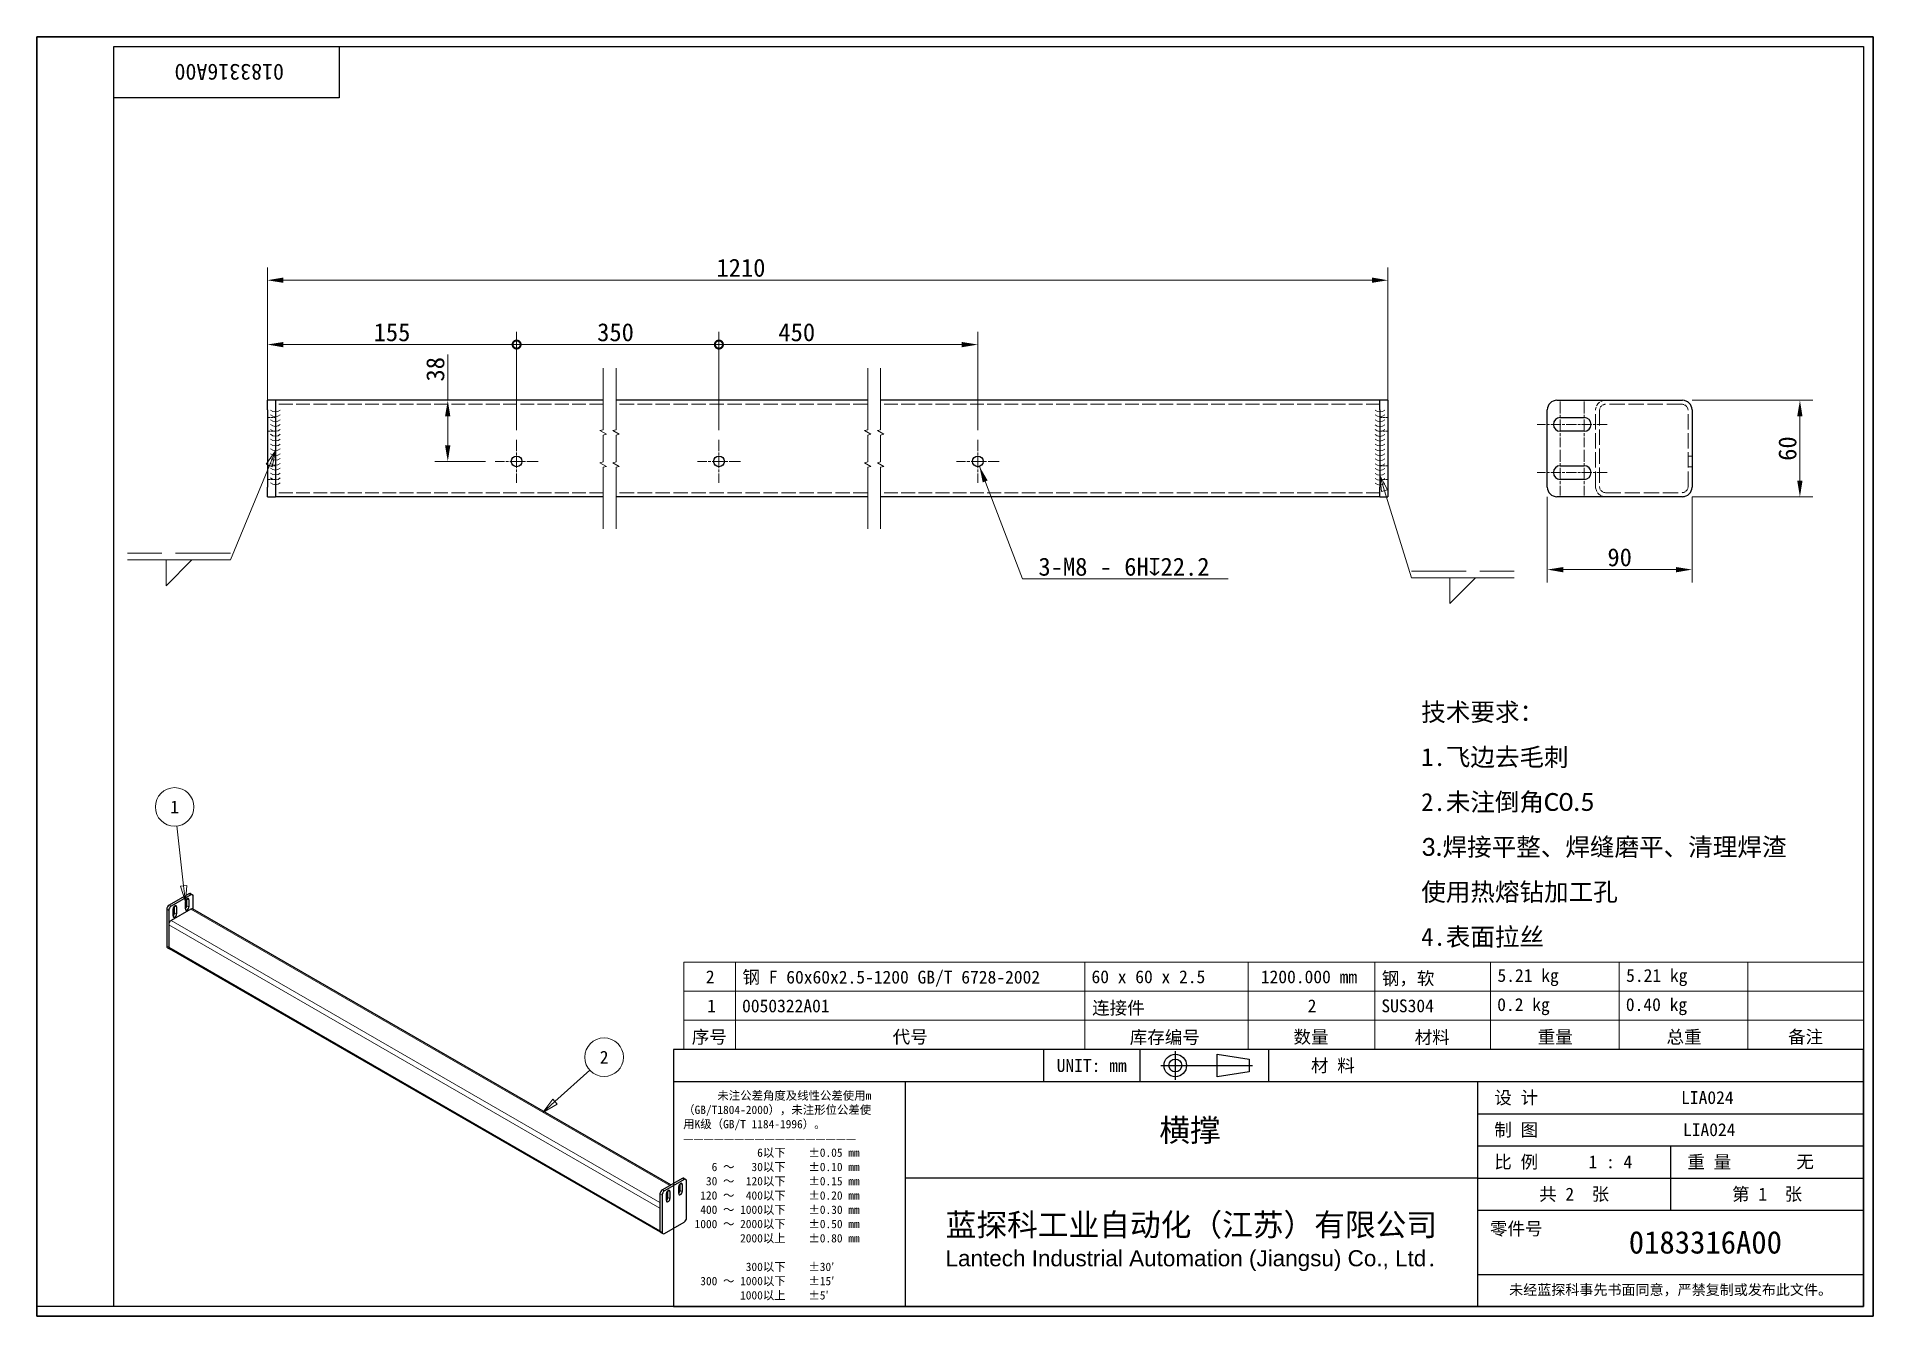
# Model space of a CAD drawing. Header units: millimetres. Extents: x 24 to 1166, y 22 to 818.
import ezdxf
from ezdxf.enums import TextEntityAlignment as Align

# ---------------------------------------------------------------- set-up
doc = ezdxf.new("R2010")
doc.units = ezdxf.units.MM
doc.header["$LTSCALE"] = 4
doc.linetypes.add('CHAIN', pattern=[0.3543, 0.2362, -0.0295, 0.0591, -0.0295])
doc.linetypes.add('DASHED', pattern=[0.2067, 0.1654, -0.0413])
for name, color, linetype, lineweight in [('1', 7, 'Continuous', 18), ('可见 (ISO)', 7, 'Continuous', 25), ('可见窄的 (ISO)', 7, 'Continuous', 18), ('图框 (ISO)', 7, 'Continuous', 35), ('标题 (ISO)', 7, 'Continuous', 25)]:
    doc.layers.add(name, color=color, linetype=linetype, lineweight=lineweight)
for name, color, linetype, lineweight, true_color in [('中心标记 (ISO)', 1, 'CHAIN', 18, 0xff0000), ('尺寸 (ISO)', 7, 'Continuous', 18, 0x008000), ('折线 (ISO)', 7, 'Continuous', 18, 0x008000), ('符号 (ISO)', 7, 'Continuous', 18, 0x008000), ('隐藏 (ISO)', 5, 'DASHED', 18, 0x0000ff)]:
    doc.layers.add(name, color=color, linetype=linetype, lineweight=lineweight, true_color=true_color)
doc.styles.add('文本样式164', font='SimSun.ttf')
doc.styles.add('文本样式165', font='SimSun.ttf')
doc.styles.add('文本样式74', font='SimSun.ttf')
doc.styles.add('最新国标', font='simfang.ttf')
doc.styles.add('注释文本 (ISO)', font='simfang.ttf')
doc.dimstyles.new('默认 (GB)', dxfattribs={"dimscale": 4, "dimtxt": 2.8, "dimasz": 2.5, "dimexe": 2, "dimexo": 1.5, "dimgap": 0.5, "dimtad": 1, "dimtoh": 1, "dimdsep": 46, "dimtxsty": '最新国标', "dimcen": 0.09, "dimdle": 10, "dimclrd": 256, "dimclre": 256, "dimclrt": 256, "dimaunit": 1, "dimadec": 3, "dimazin": 2, "dimtfac": 0.535714, "dimtdec": 3, "dimtmove": 0, "dimatfit": 3, "dimfxl": 0, "dimtolj": 1, "dimlwd": -1, "dimlwe": -1, "dimarcsym": 0})
doc.dimstyles.new('默认 (GB)$7', dxfattribs={"dimscale": 4, "dimtxt": 2.8, "dimasz": 2.5, "dimexe": 2, "dimexo": 1.5, "dimgap": 0.5, "dimtad": 1, "dimtoh": 1, "dimdsep": 46, "dimtxsty": '最新国标', "dimcen": 0.09, "dimdle": 10, "dimclrd": 256, "dimclre": 256, "dimclrt": 256, "dimaunit": 1, "dimadec": 3, "dimazin": 2, "dimtfac": 0.535714, "dimtdec": 3, "dimtmove": 0, "dimatfit": 3, "dimfxl": 0, "dimtolj": 1, "dimlwd": -1, "dimlwe": -1, "dimarcsym": 0})

# ---------------------------------------------------------------- blocks, each defined once
blk = doc.blocks.new('图框 最新国标')
at = {"layer": '图框 (ISO)'}
for p, q in [((6, 7), (6, 204.5)), ((6, 204.5), (291.5, 204.5)), ((291.5, 204.5), (291.5, 5.5)), ((6, 7), (6, 5.5)), ((6, 7), (6, 5.5)), ((291.5, 5.5), (6, 5.5))]:
    blk.add_line(p, q, dxfattribs=at)
at = {"layer": '图框 (ISO)', "color": 7, "linetype": 'Continuous', "lineweight": 25}
for p, q in [((18, 203), (290, 203)), ((18, 7), (18, 203)), ((18, 203), (290, 203)), ((53, 203), (53, 195)), ((290, 203), (290, 7)), ((290, 203), (290, 7)), ((53, 195), (18, 195)), ((290, 7), (6, 7)), ((290, 7), (18, 7))]:
    blk.add_line(p, q, dxfattribs=at)
at = {"layer": '图框 (ISO)', "style": '文本样式74'}
blk.add_attdef('零件代号_001', (44.43, 200.25), '', height=2.5, rotation=180, dxfattribs=at)
blk = doc.blocks.new('标题栏 最新国标')
at = {"layer": '标题 (ISO)'}
for p, q in [((381.98, -183.84), (196.98, -183.84)), ((196.98, -183.84), (196.98, -223.84)), ((254.48, -183.84), (254.48, -188.84)), ((269.48, -183.84), (269.48, -188.84)), ((281.48, -188.09), (281.48, -184.59)), ((281.48, -184.59), (286.48, -185.34)), ((286.48, -185.34), (286.48, -187.34)), ((289.48, -183.84), (289.48, -188.84)), ((381.98, -223.84), (381.98, -183.84)), ((383.48, -183.84), (383.48, -225.34)), ((286.48, -187.34), (281.48, -188.09)), ((196.98, -188.84), (381.98, -188.84)), ((232.98, -188.84), (232.98, -223.84)), ((321.98, -188.84), (321.98, -223.84)), ((321.98, -193.84), (381.98, -193.84)), ((321.98, -198.84), (381.98, -198.84)), ((351.98, -198.84), (351.98, -208.84)), ((321.98, -203.84), (232.98, -203.84)), ((321.98, -203.84), (381.98, -203.84)), ((321.98, -208.84), (381.98, -208.84)), ((321.98, -218.84), (381.98, -218.84)), ((196.98, -223.84), (381.98, -223.84)), ((383.48, -225.34), (196.98, -225.34))]:
    blk.add_line(p, q, dxfattribs=at)
at = {"layer": '标题 (ISO)', "linetype": 'CHAIN', "ltscale": 5.000333}
blk.add_line((274.98, -184.09), (274.98, -188.59), dxfattribs=at)
at = {"layer": '标题 (ISO)', "linetype": 'CHAIN', "ltscale": 15.834605}
blk.add_line((272.73, -186.34), (286.98, -186.34), dxfattribs=at)
at = {"layer": '标题 (ISO)'}
for radius in [1.75, 1]:
    blk.add_circle((274.98, -186.34), radius, dxfattribs=at)
at = {"layer": '1', "style": '文本样式164'}
for s, p in [('UNIT: mm', (261.98, -186.34)), ('材 料', (299.48, -186.34)), ('设 计', (327.98, -191.34)), ('制 图', (327.98, -196.34)), ('比 例', (327.98, -201.34)), ('重 量', (357.98, -201.34)), ('共 2  张', (336.98, -206.34)), ('第 1  张', (366.98, -206.34))]:
    blk.add_text(s, height=2, dxfattribs=at).set_placement(p, align=Align.MIDDLE_CENTER)
at = {"layer": '标题 (ISO)', "style": '注释文本 (ISO)'}
for s, insert, char_height, attachment_point, line_spacing_factor in [('\\fSimSun|b0|i0;{\\H1.3000;      未注公差角度及线性公差使用m\\P}\\fSimSun|b0|i0;{\\H1.3000;（GB/T1804-2000），未注形位公差使\\P}\\fSimSun|b0|i0;{\\H1.3000;用K级（GB/T 1184-1996）。\\P}\\fSimSun|b0|i0;{\\H1.3000;—————————————————\\P}\\fSimSun|b0|i0;{\\H1.3000;             6以下    ±0.05 mm\\P}\\fSimSun|b0|i0;{\\H1.3000;     6 ～   30以下    ±0.10 mm\\P}\\fSimSun|b0|i0;{\\H1.3000;    30 ～  120以下    ±0.15 mm\\P}\\fSimSun|b0|i0;{\\H1.3000;   120 ～  400以下    ±0.20 mm\\P}\\fSimSun|b0|i0;{\\H1.3000;   400 ～ 1000以下    ±0.30 mm\\P}\\fSimSun|b0|i0;{\\H1.3000;  1000 ～ 2000以下    ±0.50 mm\\P}\\fSimSun|b0|i0;{\\H1.3000;          2000以上    ±0.80 mm\\P}\\fSimSun|b0|i0;{\\H1.3000;\\P}\\fSimSun|b0|i0;{\\H1.3000;           300以下    ±30′\\P}\\fSimSun|b0|i0;{\\H1.3000;   300 ～ 1000以下    ±15′\\P}\\fSimSun|b0|i0;{\\H1.3000;          1000以上    ±5′}', (198.48, -206.63), 1.3, 4, 1.023913), ('{\\fMicrosoft YaHei|b0|i0|c134|p34;\\H1.75x;蓝探科工业自动化（江苏）有限公司\\P\\fArial|b0|i0|c0|p34;\\H0.71429x;Lantech Industrial Automation (Jiangsu) Co., Ltd\\fFangSong|b0|i0|c134|p49;.\\H1.15195x; }', (277.48, -213.84), 2, 5, 0.978695)]:
    blk.add_mtext(s, dxfattribs=dict(at, insert=insert, char_height=char_height, attachment_point=attachment_point, line_spacing_factor=line_spacing_factor))
at = {"layer": '标题 (ISO)', "attachment_point": 5, "style": '注释文本 (ISO)'}
for s, insert, char_height in [('\\fFangSong|b0|i0;LIA024', (357.98, -196.34), 2), ('\\fFangSong|b0|i0;零件号', (327.98, -211.84), 2), ('\\fSimSun|b0|i0;{\\H1.6000;未经蓝探科事先书面同意，严禁复制或发布此文件。}', (351.98, -221.34), 1.6)]:
    blk.add_mtext(s, dxfattribs=dict(at, insert=insert, char_height=char_height))
at = {"layer": '标题 (ISO)', "style": '注释文本 (ISO)'}
blk.add_attdef('材料', text='', height=2, dxfattribs=at).set_placement((324.48, -186.34), align=Align.MIDDLE_CENTER)
at = {"layer": '标题 (ISO)'}
for tag, p, height, style in [('设计人_001', (353.61, -192.33), 2, '注释文本 (ISO)'), ('库存编号_001', (272.49, -198.15), 3.5, '文本样式165'), ('视图比例_001', (339.22, -202.33), 2, '注释文本 (ISO)'), ('质量\\P3;_001', (371.53, -202.3), 2, '注释文本 (ISO)'), ('零件代号_001', (345.48, -215.59), 3.5, '文本样式165')]:
    blk.add_attdef(tag, p, '', height=height, dxfattribs=dict(at, style=style))
blk = doc.blocks.new('明细栏')
at = {"layer": '符号 (ISO)'}
for p, q in [((290, 60.58), (106.61, 60.58)), ((106.61, 60.58), (106.61, 51.53)), ((114.61, 60.58), (114.61, 51.53)), ((168.93, 60.58), (168.93, 51.53)), ((194.33, 60.58), (194.33, 51.53)), ((214, 60.58), (214, 51.53)), ((232, 60.58), (232, 51.53)), ((252, 60.58), (252, 51.53)), ((272, 60.58), (272, 51.53)), ((290, 60.58), (290, 51.53)), ((290, 56.05), (106.61, 56.05)), ((290, 51.53), (106.61, 51.53)), ((106.61, 47), (106.61, 51.53)), ((114.61, 47), (114.61, 51.53)), ((168.93, 47), (168.93, 51.53)), ((194.33, 47), (194.33, 51.53)), ((214, 47), (214, 51.53)), ((232, 47), (232, 51.53)), ((252, 47), (252, 51.53)), ((272, 47), (272, 51.53)), ((290, 47), (290, 51.53)), ((290, 47), (106.61, 47))]:
    blk.add_line(p, q, dxfattribs=at)
at = {"layer": '符号 (ISO)', "char_height": 2, "attachment_point": 7, "style": '注释文本 (ISO)'}
for s, insert in [('2', (110.02, 57.3)), ('钢 F 60x60x2.5-1200 GB/T 6728-2002', (115.71, 56.76)), ('60 x 60 x 2.5', (169.97, 57.27)), ('1200.000 mm', (196.29, 57.26)), ('钢，软', (215.1, 56.76)), ('5.21 kg', (233.08, 56.85)), ('5.21 kg', (253.08, 56.85)), ('1', (110.22, 52.77)), ('0050322A01', (115.65, 52.74)), ('连接件', (170.06, 52.23)), ('2', (203.57, 52.78)), ('SUS304', (215.03, 52.75)), ('0.2 kg', (233.04, 52.32)), ('0.40 kg', (253.04, 52.32)), ('序号', (107.83, 47.71)), ('代号', (139.06, 47.73)), ('库存编号', (175.91, 47.66)), ('数量', (201.37, 47.72)), ('材料', (220.21, 47.68)), ('重量', (239.33, 47.78)), ('总重', (259.36, 47.75)), ('备注', (278.25, 47.74))]:
    blk.add_mtext(s, dxfattribs=dict(at, insert=insert))
blk = doc.blocks.new('*D6')
at = {"layer": 'Defpoints', "color": 0, "transparency": 16777216}
for p in [(1047.3, 591.8), (1120.4, 591.8), (1047.3, 531.8)]:
    blk.add_point(p, dxfattribs=at)
at = {"layer": '尺寸 (ISO)', "color": 116, "true_color": 0x00803f, "transparency": 16777216}
for p, q in [((1053.3, 591.8), (1128.4, 591.8)), ((1120.4, 541.8), (1120.4, 581.8)), ((1053.3, 531.8), (1128.4, 531.8))]:
    blk.add_line(p, q, dxfattribs=at)
for points in [[(1118.7, 581.8), (1122, 581.8), (1120.4, 591.8)], [(1118.7, 541.8), (1122, 541.8), (1120.4, 531.8)]]:
    blk.add_solid(points, dxfattribs=at)
at = {"layer": '尺寸 (ISO)', "transparency": 16777216, "insert": (1112.7, 561.8), "char_height": 11.2, "attachment_point": 5, "rotation": 90, "style": '最新国标'}
blk.add_mtext('\\A1;60', dxfattribs=at)
blk = doc.blocks.new('*D7')
at = {"layer": 'Defpoints', "color": 0, "transparency": 16777216}
for p in [(963.3, 537.8), (1053.3, 537.8), (963.3, 486.5)]:
    blk.add_point(p, dxfattribs=at)
at = {"layer": '尺寸 (ISO)', "color": 116, "true_color": 0x00803f, "transparency": 16777216}
for p, q in [((963.3, 531.8), (963.3, 478.5)), ((1053.3, 531.8), (1053.3, 478.5)), ((1043.3, 486.5), (973.3, 486.5))]:
    blk.add_line(p, q, dxfattribs=at)
for points in [[(973.3, 488.1), (973.3, 484.8), (963.3, 486.5)], [(1043.3, 488.1), (1043.3, 484.8), (1053.3, 486.5)]]:
    blk.add_solid(points, dxfattribs=at)
at = {"layer": '尺寸 (ISO)', "transparency": 16777216, "insert": (1008.3, 494.1), "char_height": 11.2, "attachment_point": 5, "style": '最新国标'}
blk.add_mtext('\\A1;90', dxfattribs=at)
blk = doc.blocks.new('引出序号1')
at = {"layer": '符号 (ISO)'}
for p, q in [((86.55, 38.89), (91.98, 43.79)), ((86.22, 39.26), (84.7, 37.21)), ((86.55, 38.89), (84.7, 37.21)), ((84.7, 37.21), (86.89, 38.51)), ((86.89, 38.51), (86.22, 39.26))]:
    blk.add_line(p, q, dxfattribs=at)
at = {"layer": '符号 (ISO)', "flags": 128}
blk.add_lwpolyline([(86.22, 39.26), (84.7, 37.21), (86.89, 38.51), (86.22, 39.26)], dxfattribs=at)
at = {"layer": '符号 (ISO)'}
blk.add_circle((94.2, 45.79), 3, dxfattribs=at)
blk.add_solid([(86.22, 39.26), (84.7, 37.21), (86.89, 38.51), (86.22, 39.26)], dxfattribs=at)
at = {"layer": '符号 (ISO)', "insert": (94.2, 45.79), "char_height": 2, "attachment_point": 5, "style": '注释文本 (ISO)'}
blk.add_mtext('2', dxfattribs=at)
blk = doc.blocks.new('引出序号2')
at = {"layer": '符号 (ISO)'}
for p, q in [((28.83, 72.45), (27.78, 81.75)), ((29.33, 72.5), (28.34, 72.39)), ((28.34, 72.39), (29.12, 69.96)), ((28.83, 72.45), (29.12, 69.96)), ((29.12, 69.96), (29.33, 72.5))]:
    blk.add_line(p, q, dxfattribs=at)
at = {"layer": '符号 (ISO)', "flags": 128}
blk.add_lwpolyline([(28.34, 72.39), (29.12, 69.96), (29.33, 72.5), (28.34, 72.39)], dxfattribs=at)
at = {"layer": '符号 (ISO)'}
blk.add_circle((27.44, 84.72), 3, dxfattribs=at)
blk.add_solid([(28.34, 72.39), (29.12, 69.96), (29.33, 72.5), (28.34, 72.39)], dxfattribs=at)
at = {"layer": '符号 (ISO)', "insert": (27.44, 84.72), "char_height": 2, "attachment_point": 5, "style": '注释文本 (ISO)'}
blk.add_mtext('1', dxfattribs=at)
blk = doc.blocks.new('Caterpillar1')
at = {"layer": '符号 (ISO)'}
for centre, radius in [((43.11, 147.28), 1.12), ((43.11, 146.53), 1.12), ((43.11, 145.77), 1.12), ((43.11, 145.02), 1.13), ((43.11, 144.27), 1.13), ((43.11, 143.51), 1.13), ((43.11, 142.76), 1.13), ((43.11, 142), 1.13), ((43.11, 141.25), 1.12), ((43.11, 140.49), 1.12), ((43.11, 139.74), 1.12), ((43.11, 138.98), 1.12), ((43.11, 138.23), 1.12), ((43.11, 137.47), 1.13), ((43.11, 136.72), 1.13), ((43.11, 135.96), 1.13)]:
    blk.add_arc(centre, radius, 228.1897, 311.8103, dxfattribs=at)
blk = doc.blocks.new('Caterpillar2')
at = {"layer": '符号 (ISO)'}
for centre, radius in [((214.8, 147.28), 1.12), ((214.8, 146.52), 1.12), ((214.8, 145.76), 1.12), ((214.8, 145), 1.13), ((214.8, 144.24), 1.13), ((214.8, 143.48), 1.13), ((214.8, 142.73), 1.12), ((214.8, 141.97), 1.12), ((214.8, 141.21), 1.12), ((214.8, 140.45), 1.12), ((214.8, 139.69), 1.12), ((214.8, 138.93), 1.12), ((214.8, 138.17), 1.12), ((214.8, 137.41), 1.12), ((214.8, 136.65), 1.12), ((214.8, 135.89), 1.12)]:
    blk.add_arc(centre, radius, 228.1897, 311.8103, dxfattribs=at)
blk = doc.blocks.new('焊接符号标识符1')
at = {"layer": '符号 (ISO)'}
for p, q in [((43.11, 140.12), (41.69, 138)), ((42.16, 137.81), (43.11, 140.12)), ((42.62, 137.62), (43.11, 140.12)), ((42.16, 137.81), (36.12, 123.12)), ((41.69, 138), (42.62, 137.62)), ((36.12, 123.12), (20.12, 123.12)), ((26.12, 123.12), (30.12, 123.12)), ((30.12, 123.12), (26.12, 119.12)), ((26.12, 119.12), (26.12, 123.12))]:
    blk.add_line(p, q, dxfattribs=at)
at = {"layer": '符号 (ISO)', "linetype": 'DASHED', "ltscale": 12.901145}
blk.add_line((36.12, 124.17), (20.12, 124.17), dxfattribs=at)
at = {"layer": '符号 (ISO)', "flags": 128}
blk.add_lwpolyline([(42.62, 137.62), (43.11, 140.12), (41.69, 138), (42.62, 137.62)], dxfattribs=at)
at = {"layer": '符号 (ISO)'}
blk.add_solid([(42.62, 137.62), (43.11, 140.12), (41.69, 138), (42.62, 137.62)], dxfattribs=at)
blk = doc.blocks.new('焊接符号标识符2')
at = {"layer": '符号 (ISO)'}
for p, q in [((215.53, 133.89), (214.8, 136.28)), ((216.01, 134.04), (214.8, 136.28)), ((214.8, 136.28), (215.05, 133.75)), ((215.05, 133.75), (216.01, 134.04)), ((215.53, 133.89), (219.69, 120.33)), ((219.69, 120.33), (235.69, 120.33)), ((225.69, 120.33), (229.69, 120.33)), ((229.69, 120.33), (225.69, 116.33)), ((225.69, 116.33), (225.69, 120.33))]:
    blk.add_line(p, q, dxfattribs=at)
at = {"layer": '符号 (ISO)', "linetype": 'DASHED', "ltscale": 12.901145}
blk.add_line((219.69, 121.38), (235.69, 121.38), dxfattribs=at)
at = {"layer": '符号 (ISO)', "flags": 128}
blk.add_lwpolyline([(216.01, 134.04), (214.8, 136.28), (215.05, 133.75), (216.01, 134.04)], dxfattribs=at)
at = {"layer": '符号 (ISO)'}
blk.add_solid([(216.01, 134.04), (214.8, 136.28), (215.05, 133.75), (216.01, 134.04)], dxfattribs=at)
blk = doc.blocks.new('*D14')
at = {"layer": 'Defpoints', "color": 0, "transparency": 16777216}
for p in [(864.2, 666.5), (167.4, 585.8), (864.2, 585.8)]:
    blk.add_point(p, dxfattribs=at)
at = {"layer": '尺寸 (ISO)', "color": 116, "true_color": 0x00803f, "transparency": 16777216}
for p, q in [((167.4, 591.8), (167.4, 674.5)), ((864.2, 591.8), (864.2, 674.5)), ((177.4, 666.5), (854.2, 666.5))]:
    blk.add_line(p, q, dxfattribs=at)
for points in [[(177.4, 668.2), (177.4, 664.9), (167.4, 666.5)], [(854.2, 668.2), (854.2, 664.9), (864.2, 666.5)]]:
    blk.add_solid(points, dxfattribs=at)
at = {"layer": '尺寸 (ISO)', "transparency": 16777216, "insert": (461.9, 674.2), "char_height": 11.2, "attachment_point": 5, "style": '最新国标'}
blk.add_mtext('\\A1;1210', dxfattribs=at)
blk = doc.blocks.new('_DotSmall')
at = {"color": 0, "linetype": 'ByBlock', "const_width": 0.5}
blk.add_lwpolyline([(-0.0625, 0, 1), (0.0625, 0, 1)], format="xyb", close=True, dxfattribs=at)
blk = doc.blocks.new('*D15')
at = {"layer": 'Defpoints', "color": 0, "transparency": 16777216}
for p in [(322.4, 626.5), (167.4, 585.8), (322.4, 567.2)]:
    blk.add_point(p, dxfattribs=at)
at = {"layer": '尺寸 (ISO)', "color": 116, "true_color": 0x00803f, "transparency": 16777216}
for p, q in [((167.4, 591.8), (167.4, 634.5)), ((322.4, 573.2), (322.4, 634.5)), ((177.4, 626.5), (322.4, 626.5))]:
    blk.add_line(p, q, dxfattribs=at)
blk.add_solid([(177.4, 628.1), (177.4, 624.8), (167.4, 626.5)], dxfattribs=at)
at = {"layer": '尺寸 (ISO)', "color": 116, "true_color": 0x00803f, "transparency": 16777216, "xscale": 10, "yscale": 10, "zscale": 10}
blk.add_blockref('_DotSmall', (322.4, 626.5), dxfattribs=at)
at = {"layer": '尺寸 (ISO)', "transparency": 16777216, "insert": (244.9, 634.1), "char_height": 11.2, "attachment_point": 5, "style": '最新国标'}
blk.add_mtext('\\A1;155', dxfattribs=at)
blk = doc.blocks.new('*D17')
at = {"layer": 'Defpoints', "color": 0, "transparency": 16777216}
for p in [(448.2, 626.5), (322.4, 567.2), (448.2, 567.2)]:
    blk.add_point(p, dxfattribs=at)
at = {"layer": '尺寸 (ISO)', "color": 116, "true_color": 0x00803f, "transparency": 16777216}
for p, q in [((322.4, 573.2), (322.4, 634.5)), ((448.2, 573.2), (448.2, 634.5)), ((322.4, 626.5), (448.2, 626.5))]:
    blk.add_line(p, q, dxfattribs=at)
at = {"layer": '尺寸 (ISO)', "color": 116, "true_color": 0x00803f, "transparency": 16777216, "xscale": 10, "yscale": 10, "zscale": 10, "rotation": 180}
blk.add_blockref('_DotSmall', (322.4, 626.5), dxfattribs=at)
at = {"layer": '尺寸 (ISO)', "color": 116, "true_color": 0x00803f, "transparency": 16777216, "xscale": 10, "yscale": 10, "zscale": 10}
blk.add_blockref('_DotSmall', (448.2, 626.5), dxfattribs=at)
at = {"layer": '尺寸 (ISO)', "transparency": 16777216, "insert": (383.9, 634.1), "char_height": 11.2, "attachment_point": 5, "style": '最新国标'}
blk.add_mtext('\\A1;350', dxfattribs=at)
blk = doc.blocks.new('*D18')
at = {"layer": 'Defpoints', "color": 0, "transparency": 16777216}
for p in [(609.2, 626.5), (448.2, 567.2), (609.2, 567.2)]:
    blk.add_point(p, dxfattribs=at)
at = {"layer": '尺寸 (ISO)', "color": 116, "true_color": 0x00803f, "transparency": 16777216}
for p, q in [((448.2, 573.2), (448.2, 634.5)), ((609.2, 573.2), (609.2, 634.5)), ((448.2, 626.5), (599.2, 626.5))]:
    blk.add_line(p, q, dxfattribs=at)
blk.add_solid([(599.2, 628.1), (599.2, 624.8), (609.2, 626.5)], dxfattribs=at)
at = {"layer": '尺寸 (ISO)', "color": 116, "true_color": 0x00803f, "transparency": 16777216, "xscale": 10, "yscale": 10, "zscale": 10, "rotation": 180}
blk.add_blockref('_DotSmall', (448.2, 626.5), dxfattribs=at)
at = {"layer": '尺寸 (ISO)', "transparency": 16777216, "insert": (496.6, 634.1), "char_height": 11.2, "attachment_point": 5, "style": '最新国标'}
blk.add_mtext('\\A1;450', dxfattribs=at)
blk = doc.blocks.new('*D19')
at = {"layer": 'Defpoints', "color": 0, "transparency": 16777216}
for p in [(287.7, 591.8), (279.6, 553.8), (309.1, 553.8)]:
    blk.add_point(p, dxfattribs=at)
at = {"layer": '尺寸 (ISO)', "color": 116, "true_color": 0x00803f, "transparency": 16777216}
for p, q in [((279.6, 591.8), (279.6, 620.3)), ((279.6, 563.8), (279.6, 581.8)), ((303.1, 553.8), (271.6, 553.8))]:
    blk.add_line(p, q, dxfattribs=at)
for points in [[(277.9, 581.8), (281.2, 581.8), (279.6, 591.8)], [(277.9, 563.8), (281.2, 563.8), (279.6, 553.8)]]:
    blk.add_solid(points, dxfattribs=at)
at = {"layer": '尺寸 (ISO)', "transparency": 16777216, "insert": (271.9, 611.1), "char_height": 11.2, "attachment_point": 5, "rotation": 90, "style": '最新国标'}
blk.add_mtext('\\A1;38', dxfattribs=at)

msp = doc.modelspace()

# ---------------------------------------------------------------- linework, layer by layer
at = {"layer": '中心标记 (ISO)', "ltscale": 7.917253}
for p, q in [((971.3154, 591.0943), (971.3154, 562.5943)), ((986.3154, 591.0943), (986.3154, 562.5943)), ((971.3154, 561.0943), (971.3154, 532.5943)), ((986.3154, 561.0943), (986.3154, 532.5943))]:
    msp.add_line(p, q, dxfattribs=at)
at = {"layer": '中心标记 (ISO)', "ltscale": 6.736595}
for p, q in [((981.3154, 576.8443), (957.0654, 576.8443)), ((1000.5654, 576.8443), (976.3154, 576.8443)), ((981.3154, 546.8443), (957.0654, 546.8443)), ((1000.5654, 546.8443), (976.3154, 546.8443))]:
    msp.add_line(p, q, dxfattribs=at)
at = {"layer": '中心标记 (ISO)', "ltscale": 7.402486}
for p, q in [((322.4272, 567.1678), (322.4272, 540.5208)), ((448.2477, 567.1678), (448.2477, 540.5208)), ((609.1946, 567.1678), (609.1946, 540.5208)), ((335.7507, 553.8443), (309.1037, 553.8443)), ((461.5712, 553.8443), (434.9242, 553.8443)), ((622.5181, 553.8443), (595.8711, 553.8443))]:
    msp.add_line(p, q, dxfattribs=at)
at = {"layer": '可见 (ISO)'}
for p, q in [((172.4272, 591.8443), (167.4272, 591.8443)), ((167.4272, 585.8443), (167.4272, 591.8443)), ((167.4272, 585.8443), (167.4272, 537.8443)), ((376.2378, 591.8443), (172.4272, 591.8443)), ((172.4272, 591.8443), (172.4272, 585.8443)), ((172.4272, 585.8443), (172.4272, 537.8443)), ((172.4272, 585.5943), (172.4272, 538.0943)), ((540.7147, 591.8443), (384.2378, 591.8443)), ((859.1946, 591.8443), (548.7147, 591.8443)), ((864.1946, 591.8443), (859.1946, 591.8443)), ((859.1946, 585.8443), (859.1946, 591.8443)), ((859.1946, 585.8443), (859.1946, 537.8443)), ((859.1946, 585.5943), (859.1946, 538.0943)), ((864.1946, 591.8443), (864.1946, 585.8443)), ((864.1946, 585.8443), (864.1946, 537.8443)), ((963.3154, 537.8443), (963.3154, 585.8443)), ((969.3154, 591.8443), (1047.3154, 591.8443)), ((1053.3154, 585.8443), (1053.3154, 537.8443)), ((971.3154, 581.0943), (986.3154, 581.0943)), ((986.3154, 572.5943), (971.3154, 572.5943)), ((971.3154, 551.0943), (986.3154, 551.0943)), ((167.4272, 531.8443), (167.4272, 537.8443)), ((172.4272, 537.8443), (172.4272, 531.8443)), ((859.1946, 531.8443), (859.1946, 537.8443)), ((864.1946, 537.8443), (864.1946, 531.8443)), ((986.3154, 542.5943), (971.3154, 542.5943)), ((167.4272, 531.8443), (172.4272, 531.8443)), ((376.2378, 531.8443), (172.4272, 531.8443)), ((540.7147, 531.8443), (384.2378, 531.8443)), ((859.1946, 531.8443), (548.7147, 531.8443)), ((859.1946, 531.8443), (864.1946, 531.8443)), ((1047.3154, 531.8443), (969.3154, 531.8443)), ((104.8144, 275.1835), (104.8144, 252.2563)), ((106.0872, 274.4486), (106.0872, 251.5214)), ((118.5605, 284.8835), (106.3417, 277.8289)), ((119.8333, 284.1486), (107.6145, 277.0941)), ((119.7697, 275.2937), (107.6782, 268.3127)), ((108.8237, 271.0316), (108.8237, 275.4407)), ((109.7146, 273.0157), (109.7146, 277.1847)), ((110.9874, 276.6899), (110.9874, 272.2808)), ((116.4604, 275.4407), (116.4604, 279.8498)), ((117.3514, 277.4248), (117.3514, 281.5938)), ((118.6242, 281.099), (118.6242, 276.6899)), ((119.6405, 284.9904), (120.9133, 284.2556)), ((418.2621, 103.72), (120.8947, 275.4052)), ((121.3607, 275.1361), (121.3607, 283.2668)), ((106.0872, 265.557), (106.0872, 251.5949)), ((105.2617, 251.2675), (106.5345, 250.5326)), ((411.8235, 74.317), (106.5532, 250.5649)), ((425.3035, 107.7854), (413.0847, 100.7308)), ((426.5763, 107.0505), (414.3575, 99.996)), ((424.0943, 100.3267), (424.0943, 104.4957)), ((425.3671, 104.0009), (425.3671, 99.5918)), ((426.3835, 107.8923), (427.6563, 107.1575)), ((428.1036, 83.2415), (428.1036, 106.1687)), ((411.5573, 98.0854), (411.5573, 75.1582)), ((412.8301, 97.3505), (412.8301, 74.4233)), ((415.5666, 93.9335), (415.5666, 98.3426)), ((416.4576, 95.9176), (416.4576, 100.0866)), ((417.7304, 99.5918), (417.7304, 95.1827)), ((423.2034, 98.3426), (423.2034, 102.7517)), ((424.0943, 100.3528), (423.2034, 100.8672)), ((411.5573, 89.1937), (411.5573, 75.2316)), ((414.3575, 73.5415), (426.5763, 80.596)), ((412.0047, 74.1694), (413.2775, 73.4345))]:
    msp.add_line(p, q, dxfattribs=at)
for centre in [(322.4272, 553.8443), (448.2477, 553.8443), (609.1946, 553.8443)]:
    msp.add_circle(centre, 3.3235, dxfattribs=at)
for centre, radius, start, end in [((969.3154, 585.8443), 6, 90, 180), ((1047.3154, 585.8443), 6, 0, 90), ((971.3154, 576.8443), 4.25, 90, 270), ((986.3154, 576.8443), 4.25, 270, 90), ((971.3154, 546.8443), 4.25, 90, 270), ((986.3154, 546.8443), 4.25, 270, 90), ((969.3154, 537.8443), 6, 180, 270), ((1047.3154, 537.8443), 6, 270, 0)]:
    msp.add_arc(centre, radius, start, end, dxfattribs=at)
for centre, major_axis, start_param, end_param in [((106.3417, 276.0653), (-1.08, -1.8706), 3.926990817, 5.497787144), ((107.6145, 275.3305), (1.08, 1.8706), 0.785398163, 2.35619449), ((109.9056, 276.0653), (0.765, 1.325), 5.497787144, 8.639379797), ((117.5423, 280.4744), (0.765, 1.325), 5.497787144, 8.639379797), ((116.2695, 276.8001), (0.765, 1.325), 4.104390421, 5.497787144), ((117.5423, 276.0653), (-0.765, -1.325), 5.497787144, 8.639379797), ((118.5605, 283.1198), (1.08, 1.8706), 0, 0.785398163), ((119.7697, 273.4566), (1.125, 1.9486), 0, 0.785398163), ((119.8333, 282.385), (1.08, 1.8706), 5.497787144, 7.068583471), ((107.6782, 266.4755), (-1.125, -1.9486), 3.926990817, 5.497787144), ((108.6328, 272.3911), (0.765, 1.325), 4.104390421, 5.497787144), ((109.9056, 271.6562), (-0.765, -1.325), 5.497787144, 8.639379797), ((106.3417, 253.1381), (-1.08, -1.8706), 5.497787144, 6.283185307), ((107.6782, 252.5135), (-1.125, -1.9486), 5.497787144, 6.283185307), ((107.6145, 252.4032), (-1.08, -1.8706), 5.497787144, 6.469243218), ((424.2852, 103.3763), (0.765, 1.325), 5.497787144, 8.639379797), ((425.3035, 106.0217), (1.08, 1.8706), 0, 0.785398163), ((426.5763, 105.2869), (1.08, 1.8706), 5.497787144, 7.068583471), ((413.0847, 98.9672), (-1.08, -1.8706), 3.926990817, 5.497787144), ((414.3575, 98.2323), (1.08, 1.8706), 0.785398163, 2.35619449), ((416.6485, 98.9672), (0.765, 1.325), 5.497787144, 8.639379797), ((415.3757, 95.293), (0.765, 1.325), 4.104390421, 5.497787144), ((416.6485, 94.5581), (-0.765, -1.325), 5.497787144, 8.639379797), ((423.0124, 99.702), (0.765, 1.325), 4.104390421, 5.497787144), ((424.2852, 98.9672), (-0.765, -1.325), 5.497787144, 8.639379797), ((426.5763, 82.3597), (-1.08, -1.8706), 0.785398163, 2.35619449), ((413.0847, 76.04), (-1.08, -1.8706), 5.497787144, 6.283185307), ((414.3575, 75.3051), (-1.08, -1.8706), 5.497787144, 7.068583471)]:
    msp.add_ellipse(centre, major_axis=major_axis, ratio=0.577350269, start_param=start_param, end_param=end_param, dxfattribs=at)
at = {"layer": '可见窄的 (ISO)'}
for p, q in [((104.8144, 275.1835), (106.0872, 274.4486)), ((107.6145, 277.0941), (106.3417, 277.8289)), ((109.9056, 277.3145), (110.9874, 276.6899)), ((117.3514, 277.4248), (118.6242, 276.6899)), ((117.5423, 281.7236), (118.6242, 281.099)), ((118.5605, 284.8835), (119.8333, 284.1486)), ((417.6031, 103.3395), (119.7697, 275.2937)), ((411.5573, 89.1937), (106.0872, 265.557)), ((411.5573, 92.868), (107.6782, 268.3127)), ((109.7146, 273.0157), (110.9874, 272.2808)), ((106.0872, 251.5214), (104.8144, 252.2563)), ((411.5573, 75.2316), (106.0872, 251.5949)), ((424.2852, 104.6255), (425.3671, 104.0009)), ((425.3035, 107.7854), (426.5763, 107.0505)), ((411.5573, 98.0854), (412.8301, 97.3505)), ((414.3575, 99.996), (413.0847, 100.7308)), ((416.4576, 95.9176), (417.7304, 95.1827)), ((416.6485, 100.2164), (417.7304, 99.5918)), ((423.967, 99.6653), (423.2034, 100.1062)), ((424.0943, 100.3267), (425.3671, 99.5918)), ((412.8301, 74.4233), (411.5573, 75.1582))]:
    msp.add_line(p, q, dxfattribs=at)
at = {"layer": '折线 (ISO)', "flags": 128}
for points in [[(376.2378, 511.8443), (376.2378, 550.1537), (378.2378, 550.6896), (374.2378, 552.999), (376.2378, 553.5349), (376.2378, 570.1537), (378.2378, 570.6896), (374.2378, 572.999), (376.2378, 573.5349), (376.2378, 611.8443)], [(384.2378, 511.8443), (384.2378, 550.1537), (386.2378, 550.6896), (382.2378, 552.999), (384.2378, 553.5349), (384.2378, 570.1537), (386.2378, 570.6896), (382.2378, 572.999), (384.2378, 573.5349), (384.2378, 611.8443)], [(540.7147, 511.8443), (540.7147, 550.1537), (542.7147, 550.6896), (538.7147, 552.999), (540.7147, 553.5349), (540.7147, 570.1537), (542.7147, 570.6896), (538.7147, 572.999), (540.7147, 573.5349), (540.7147, 611.8443)], [(548.7147, 511.8443), (548.7147, 550.1537), (550.7147, 550.6896), (546.7147, 552.999), (548.7147, 553.5349), (548.7147, 570.1537), (550.7147, 570.6896), (546.7147, 572.999), (548.7147, 573.5349), (548.7147, 611.8443)]]:
    msp.add_lwpolyline(points, dxfattribs=at)
at = {"layer": '隐藏 (ISO)', "ltscale": 12.973962}
for p, q in [((376.2378, 589.3443), (172.4272, 589.3443)), ((376.2378, 534.3443), (172.4272, 534.3443))]:
    msp.add_line(p, q, dxfattribs=at)
at = {"layer": '隐藏 (ISO)', "ltscale": 13.518295}
for p, q in [((540.7147, 589.3443), (384.2378, 589.3443)), ((540.7147, 534.3443), (384.2378, 534.3443))]:
    msp.add_line(p, q, dxfattribs=at)
at = {"layer": '隐藏 (ISO)', "ltscale": 12.948963}
for p, q in [((859.1946, 589.3443), (548.7147, 589.3443)), ((859.1946, 534.3443), (548.7147, 534.3443))]:
    msp.add_line(p, q, dxfattribs=at)
at = {"layer": '隐藏 (ISO)', "ltscale": 14.362603}
for p, q in [((993.3154, 538.0943), (993.3154, 585.5943)), ((995.8154, 585.5943), (995.8154, 538.0943)), ((1047.0654, 589.3443), (999.5654, 589.3443)), ((1050.8154, 538.0943), (1050.8154, 585.5943)), ((999.5654, 534.3443), (1047.0654, 534.3443))]:
    msp.add_line(p, q, dxfattribs=at)
at = {"layer": '隐藏 (ISO)', "ltscale": 2.380771}
for p, q in [((167.4272, 581.0943), (172.4272, 581.0943)), ((167.4272, 572.5943), (172.4272, 572.5943)), ((859.1946, 581.0943), (864.1946, 581.0943)), ((859.1946, 572.5943), (864.1946, 572.5943)), ((167.4272, 551.0943), (172.4272, 551.0943)), ((859.1946, 551.0943), (864.1946, 551.0943)), ((167.4272, 542.5943), (172.4272, 542.5943)), ((859.1946, 542.5943), (864.1946, 542.5943))]:
    msp.add_line(p, q, dxfattribs=at)
at = {"layer": '隐藏 (ISO)', "ltscale": 1.190335}
for p, q in [((1050.8154, 557.1678), (1053.3154, 557.1678)), ((1050.8154, 550.5208), (1053.3154, 550.5208))]:
    msp.add_line(p, q, dxfattribs=at)
at = {"layer": '隐藏 (ISO)', "ltscale": 4.674729}
for centre, start, end in [((999.5654, 585.5943), 90, 180), ((1047.0654, 585.5943), 0, 90), ((999.5654, 538.0943), 180, 270), ((1047.0654, 538.0943), 270, 0)]:
    msp.add_arc(centre, 6.25, start, end, dxfattribs=at)
at = {"layer": '隐藏 (ISO)', "ltscale": 2.804797}
for centre, start, end in [((999.5654, 585.5943), 90, 180), ((1047.0654, 585.5943), 0, 90), ((999.5654, 538.0943), 180, 270), ((1047.0654, 538.0943), 270, 0)]:
    msp.add_arc(centre, 3.75, start, end, dxfattribs=at)

# ---------------------------------------------------------------- block references
at = {"xscale": 4, "yscale": 4, "zscale": 4}
for name, p, values in [('图框 最新国标', (0, 0), {'零件代号_001': '0183316A00'}), ('标题栏 最新国标', (-367.9301, 923.3771), {'零件代号_001': '0183316A00', '库存编号_001': '横撑', '质量\\P3;_001': '无', '视图比例_001': '1 : 4', '设计人_001': 'LIA024'})]:
    msp.add_blockref(name, p, dxfattribs=at).add_auto_attribs(values)
at = {"layer": '符号 (ISO)', "xscale": 4, "yscale": 4, "zscale": 4}
for name in ['Caterpillar1', 'Caterpillar2', '焊接符号标识符1', '焊接符号标识符2', '引出序号2', '明细栏', '引出序号1']:
    msp.add_blockref(name, (0, 0), dxfattribs=at)

# ---------------------------------------------------------------- texts
at = {"layer": '符号 (ISO)', "char_height": 11.2}
for s, insert, width, attachment_point, line_spacing_factor, style in [('3-M8 - 6H\\fAIGDT|b0|i0;{\\H11.2000;x}\\fFangSong|b0|i0;{\\H11.2000;22.2}', (646.8811, 482.5309), 123.267062, 7, 0.49, '最新国标'), ('\\fFangSong|b0|i0;{\\H11.2000;技术要求：\\P}\\fFangSong|b0|i0;{\\H11.2000;1.飞边去毛刺\\P}\\fFangSong|b0|i0;{\\H11.2000;2.未注倒角}\\fCalibri|b0|i0;{\\H11.2000;C0.5}\\fFangSong|b0|i0;{\\H11.2000;\\P}\\fCalibri|b0|i0;{\\H11.2000;3.}\\fFangSong|b0|i0;{\\H11.2000;焊接平整、焊缝磨平、清理焊渣\\P}\\fFangSong|b0|i0;{\\H11.2000;使用热熔钻加工孔\\P}\\fFangSong|b0|i0;{\\H11.2000;4.表面拉丝}', (884.9119, 327.3486), 248.139451, 4, 1.497812, '注释文本 (ISO)')]:
    msp.add_mtext(s, dxfattribs=dict(at, insert=insert, width=width, attachment_point=attachment_point, line_spacing_factor=line_spacing_factor, style=style))

# ---------------------------------------------------------------- dimensions: what is measured, and where the dimension line sits
at = {"layer": '尺寸 (ISO)', "color": 116, "true_color": 0x00803f}
for base, p1, p2, text, override, picture, middle in [((864.1946, 666.545), (167.4272, 585.8443), (864.1946, 585.8443), '1210', {"dimgap": 0.5, "dimtoh": 0, "dimdec": 2, "dimlfac": 1.736591, "dimtol": 0, "dimlim": 0, "dimtp": 0, "dimtm": 0, "dimtdec": 3, "dimtofl": 0, "dimatfit": 1}, '*D14', (461.8816, 666.545)), ((448.2477, 626.457), (322.4272, 567.1678), (448.2477, 567.1678), '350', {"dimgap": 0.5, "dimtoh": 0, "dimdec": 2, "dimlfac": 2.78174, "dimblk1": 'DotSmall', "dimblk2": 'DotSmall', "dimsah": 1, "dimdle": 0, "dimtol": 0, "dimlim": 0, "dimtp": 0, "dimtm": 0, "dimtdec": 3, "dimtofl": 0, "dimatfit": 1}, '*D17', (383.9211, 626.457)), ((609.1946, 626.457), (448.2477, 567.1678), (609.1946, 567.1678), '450', {"dimgap": 0.5, "dimtoh": 0, "dimdec": 2, "dimlfac": 2.795954, "dimblk1": 'DotSmall', "dimsah": 1, "dimdle": 0, "dimtol": 0, "dimlim": 0, "dimtp": 0, "dimtm": 0, "dimtdec": 3, "dimtofl": 0, "dimatfit": 1}, '*D18', (496.5736, 626.457))]:
    dim = msp.add_linear_dim(base=base, p1=p1, p2=p2, angle=180, text=text, dimstyle='默认 (GB)', override=override, dxfattribs=at)
    dim.commit()
    dim.dimension.update_dxf_attribs({"geometry": picture, "text_midpoint": middle, "dimtype": 160})
for base, p1, p2, angle, override, picture, middle in [((322.4272, 626.457), (167.4272, 585.8443), (322.4272, 567.1678), 180, {"dimgap": 0.5, "dimtoh": 0, "dimdec": 2, "dimblk2": 'DotSmall', "dimsah": 1, "dimdle": 0, "dimtol": 0, "dimlim": 0, "dimtp": 0, "dimtm": 0, "dimtdec": 3, "dimtofl": 0, "dimatfit": 1}, '*D15', (244.8872, 626.457)), ((279.5577, 553.8443), (287.7497, 591.8443), (309.1037, 553.8443), 90, {"dimgap": 0.5, "dimtoh": 0, "dimdec": 2, "dimse1": 1, "dimtol": 0, "dimlim": 0, "dimtp": 0, "dimtm": 0, "dimtdec": 3, "dimtofl": 0, "dimatfit": 2}, '*D19', (279.5577, 611.0763)), ((1120.3682, 591.8443), (1047.3154, 531.8443), (1047.3154, 591.8443), 270, {"dimgap": 0.5, "dimtoh": 0, "dimdec": 2, "dimtol": 0, "dimlim": 0, "dimtp": 0, "dimtm": 0, "dimtdec": 3, "dimtofl": 0, "dimatfit": 1}, '*D6', (1120.3682, 561.8443))]:
    dim = msp.add_linear_dim(base=base, p1=p1, p2=p2, angle=angle, dimstyle='默认 (GB)', override=override, dxfattribs=at)
    dim.commit()
    dim.dimension.update_dxf_attribs({"geometry": picture, "text_midpoint": middle, "dimtype": 160})
dim = msp.add_linear_dim(base=(963.3154, 486.4638), p1=(1053.3154, 537.8443), p2=(963.3154, 537.8443), dimstyle='默认 (GB)', override={"dimgap": 0.5, "dimtoh": 0, "dimdec": 2, "dimtol": 0, "dimlim": 0, "dimtp": 0, "dimtm": 0, "dimtdec": 3, "dimtofl": 0, "dimatfit": 1}, dxfattribs=at)
dim.commit()
dim.dimension.update_dxf_attribs({"geometry": '*D7', "text_midpoint": (1008.3154, 486.4638), "dimtype": 160})

# ---------------------------------------------------------------- leaders
at = {"layer": '符号 (ISO)', "annotation_type": 0, "has_hookline": 1, "hookline_direction": 0, "text_width": 117.9417}
msp.add_leader([(610.2086, 550.6793), (636.8811, 480.6642), (646.8811, 480.6642)], dimstyle='默认 (GB)$7', override={"dimgap": 0, "dimtad": 1}, dxfattribs=at)

doc.saveas('drawing.dxf')
